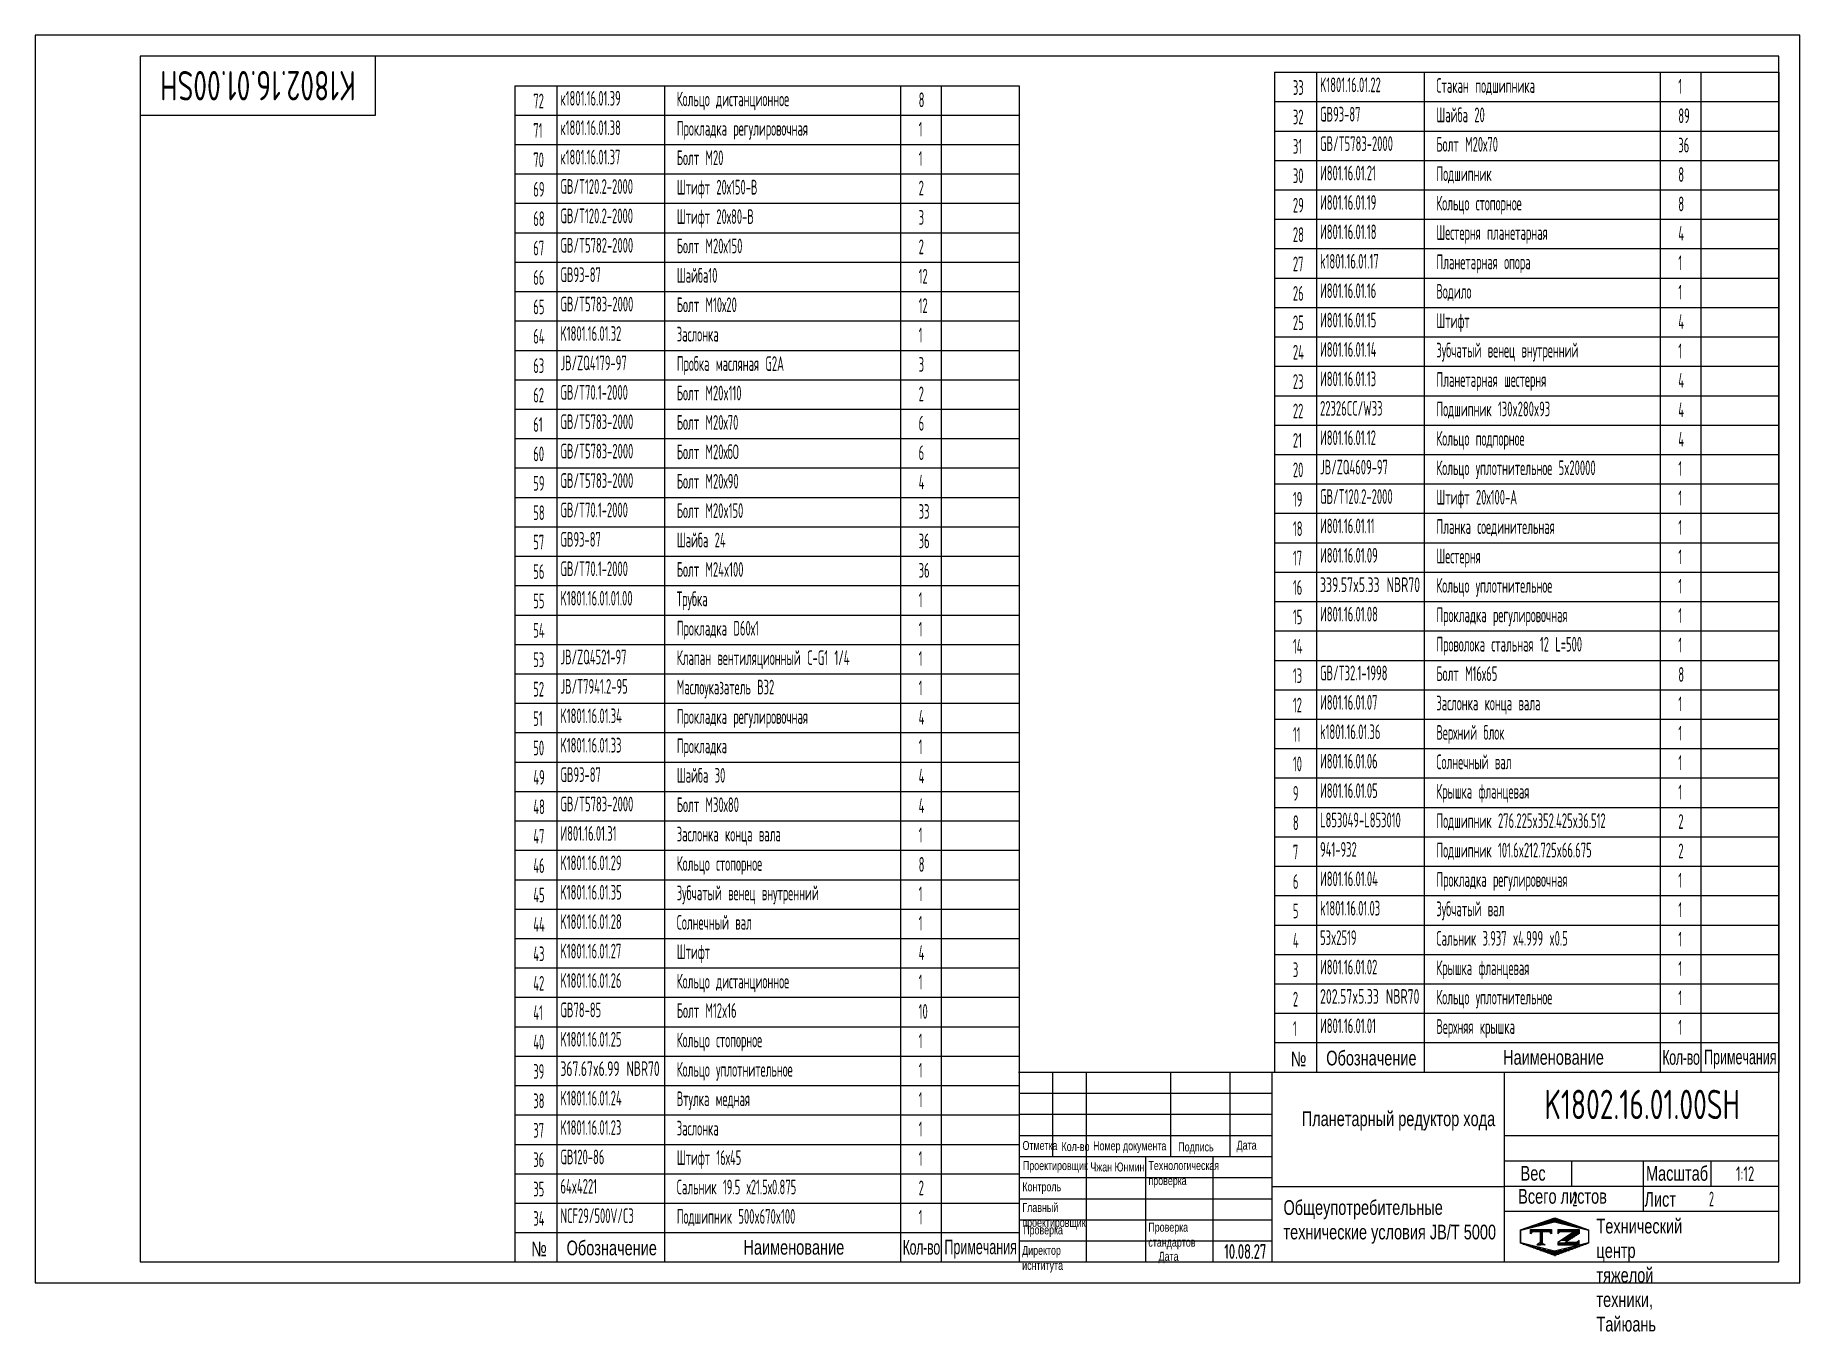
# Model space of a CAD drawing. Header units: millimetres. Extents: x 0 to 5040, y -139 to 3564.
import ezdxf
from ezdxf.enums import TextEntityAlignment as Align

# ---------------------------------------------------------------- set-up
doc = ezdxf.new("R2010")
doc.units = ezdxf.units.MM
doc.header["$LTSCALE"] = 120
doc.linetypes.add('F', pattern=[0.75, 0.5, -0.25])
doc.linetypes.add('G', pattern=[2, 1.25, -0.25, 0.25, -0.25])
for name, color, linetype in [('01', 7, 'Continuous'), ('02', 1, 'Continuous'), ('04', 2, 'F'), ('05', 4, 'G'), ('11', 3, 'Continuous'), ('THICK', 7, 'Continuous')]:
    doc.layers.add(name, color=color, linetype=linetype)
doc.styles.add('HZLIB', font='TXT.shx', dxfattribs={"width": 0.5, "height": 42})
doc.styles.get("Standard").update_dxf_attribs({"font": 'isocp', "width": 0.707, "bigfont": 'intecad.shx'})

# ---------------------------------------------------------------- blocks, each defined once
blk = doc.blocks.new('*U11', base_point=(251.96, 168.31))
at = {"layer": '01'}
for p, q in [((251.96, 168.31), (251.96, 182.31)), ((195.96, 168.31), (251.96, 168.31))]:
    blk.add_line(p, q, dxfattribs=at)
blk = doc.blocks.new('*U12')
at = {"layer": '04'}
blk.add_blockref('*U11', (0, 0), dxfattribs=at)
blk = doc.blocks.new('*U13')
at = {"layer": '01'}
for points in [[(415, 292), (25, 292)], [(25, 292), (25, 5)], [(415, 5), (415, 292)], [(25, 5), (415, 5)]]:
    blk.add_lwpolyline(points, dxfattribs=at)
at = {"layer": '02'}
for points in [[(420, 297), (0, 297)], [(0, 297), (0, 0)], [(420, 0), (420, 297)], [(0, 0), (420, 0)]]:
    blk.add_lwpolyline(points, dxfattribs=at)
blk = doc.blocks.new('*X93')
at = {"color": 0}
for p, q in [((127.06, 7.8), (132.06, 7.8)), ((127.06, 7.5), (132.06, 7.5)), ((127.06, 7.2), (127.32, 7.2)), ((127.84, 5.4), (129.64, 5.4)), ((128.3, 5.7), (130.1, 5.7)), ((128.77, 6), (130.57, 6)), ((129.23, 6.3), (131.04, 6.3)), ((129.7, 6.6), (131.51, 6.6)), ((130.16, 6.9), (131.98, 6.9)), ((130.62, 7.2), (132.06, 7.2))]:
    blk.add_line(p, q, dxfattribs=at)
blk = doc.blocks.new('*X94')
at = {"color": 0}
for p, q in [((127.06, 4.8), (132.06, 4.8)), ((127.06, 4.5), (132.06, 4.5)), ((131.84, 5.1), (132.06, 5.1))]:
    blk.add_line(p, q, dxfattribs=at)
blk = doc.blocks.new('*X92')
at = {"color": 0}
for p, q in [((122.34, 4.5), (123.72, 4.5)), ((122.82, 4.8), (123.24, 4.8))]:
    blk.add_line(p, q, dxfattribs=at)
blk = doc.blocks.new('*X91')
at = {"color": 0}
for p, q in [((120.53, 7.8), (125.53, 7.8)), ((120.53, 7.5), (125.53, 7.5)), ((120.53, 7.2), (120.79, 7.2)), ((125.27, 7.2), (125.53, 7.2))]:
    blk.add_line(p, q, dxfattribs=at)
blk = doc.blocks.new('*X90')
at = {"color": 0}
for p, q in [((119.8, 8.4), (120.72, 8.4)), ((120.66, 8.7), (121.92, 8.7)), ((121.52, 9), (123.12, 9)), ((122.38, 9.3), (124.32, 9.3)), ((123.24, 9.6), (125.52, 9.6)), ((124.1, 9.9), (128.52, 9.9)), ((124.97, 10.2), (127.67, 10.2)), ((125.83, 10.5), (126.82, 10.5)), ((127.02, 9.6), (129.37, 9.6)), ((128.22, 9.3), (130.22, 9.3)), ((129.42, 9), (131.07, 9)), ((130.62, 8.7), (131.92, 8.7)), ((131.82, 8.4), (132.77, 8.4)), ((118.22, 7.8), (118.32, 7.8)), ((118.22, 7.5), (118.27, 7.5)), ((118.22, 7.2), (118.27, 7.2)), ((118.22, 6.9), (118.27, 6.9)), ((118.22, 6.6), (118.27, 6.6)), ((118.22, 6.3), (118.27, 6.3)), ((118.22, 6), (118.27, 6)), ((118.22, 5.7), (118.27, 5.7)), ((118.22, 5.4), (118.27, 5.4)), ((118.22, 5.1), (118.27, 5.1)), ((118.22, 4.8), (118.27, 4.8)), ((118.79, 4.5), (119.42, 4.5)), ((118.94, 8.1), (119.52, 8.1)), ((119.61, 4.2), (120.62, 4.2)), ((131.92, 4.2), (132.95, 4.2)), ((133.02, 8.1), (133.62, 8.1)), ((133.12, 4.5), (133.76, 4.5)), ((134.22, 7.8), (134.32, 7.8)), ((134.27, 7.5), (134.32, 7.5)), ((134.27, 7.2), (134.32, 7.2)), ((134.27, 6.9), (134.32, 6.9)), ((134.27, 6.6), (134.32, 6.6)), ((134.27, 6.3), (134.32, 6.3)), ((134.27, 6), (134.32, 6)), ((134.27, 5.7), (134.32, 5.7)), ((134.27, 5.4), (134.32, 5.4)), ((134.27, 5.1), (134.32, 5.1)), ((134.27, 4.8), (134.32, 4.8)), ((120.43, 3.9), (121.82, 3.9)), ((121.26, 3.6), (123.02, 3.6)), ((122.08, 3.3), (124.22, 3.3)), ((122.91, 3), (125.42, 3)), ((123.73, 2.7), (128.89, 2.7)), ((124.55, 2.4), (128.07, 2.4)), ((125.38, 2.1), (127.26, 2.1)), ((126.2, 1.8), (126.45, 1.8)), ((127.12, 3), (129.7, 3)), ((128.32, 3.3), (130.51, 3.3)), ((129.52, 3.6), (131.32, 3.6)), ((130.72, 3.9), (132.14, 3.9))]:
    blk.add_line(p, q, dxfattribs=at)

msp = doc.modelspace()

# ---------------------------------------------------------------- linework, layer by layer
for p, q in [((3540, 3458.5), (3540, 602.5)), ((3540, 3458.5), (4980, 3458.5)), ((3660, 3458.5), (3660, 602.5)), ((3967.1, 3458.5), (3967.1, 602.5)), ((4641, 3458.5), (4641, 602.5)), ((4757.2, 3458.5), (4757.2, 602.5)), ((4980, 3458.5), (4980, 602.5)), ((1370.1, 3420), (1370.1, 60)), ((1370.1, 3420), (2810.1, 3420)), ((1490.1, 3420), (1490.1, 60)), ((1797.3, 3420), (1797.3, 60)), ((2471.1, 3420), (2471.1, 60)), ((2587.3, 3420), (2587.3, 60)), ((2810.1, 3420), (2810.1, 60)), ((1370.1, 3336), (2810.1, 3336)), ((3540, 3374.5), (4980, 3374.5)), ((3540, 3290.5), (4980, 3290.5)), ((1370.1, 3252), (2810.1, 3252)), ((3540, 3206.5), (4980, 3206.5)), ((1370.1, 3168), (2810.1, 3168)), ((1370.1, 3084), (2810.1, 3084)), ((3540, 3122.5), (4980, 3122.5)), ((3540, 3038.5), (4980, 3038.5)), ((1370.1, 3000), (2810.1, 3000)), ((3540, 2954.5), (4980, 2954.5)), ((1370.1, 2916), (2810.1, 2916)), ((1370.1, 2832), (2810.1, 2832)), ((3540, 2870.5), (4980, 2870.5)), ((3540, 2786.5), (4980, 2786.5)), ((1370.1, 2748), (2810.1, 2748)), ((3540, 2702.5), (4980, 2702.5)), ((1370.1, 2664), (2810.1, 2664)), ((1370.1, 2580), (2810.1, 2580)), ((3540, 2618.5), (4980, 2618.5)), ((3540, 2534.5), (4980, 2534.5)), ((1370.1, 2496), (2810.1, 2496)), ((3540, 2450.5), (4980, 2450.5)), ((1370.1, 2412), (2810.1, 2412)), ((1370.1, 2328), (2810.1, 2328)), ((3540, 2366.5), (4980, 2366.5)), ((3540, 2282.5), (4980, 2282.5)), ((1370.1, 2244), (2810.1, 2244)), ((3540, 2198.5), (4980, 2198.5)), ((1370.1, 2160), (2810.1, 2160)), ((1370.1, 2076), (2810.1, 2076)), ((3540, 2114.5), (4980, 2114.5)), ((3540, 2030.5), (4980, 2030.5)), ((1370.1, 1992), (2810.1, 1992)), ((3540, 1946.5), (4980, 1946.5)), ((1370.1, 1908), (2810.1, 1908)), ((1370.1, 1824), (2810.1, 1824)), ((1370.1, 1824), (2810.1, 1824)), ((3540, 1862.5), (4980, 1862.5)), ((3540, 1778.5), (4980, 1778.5)), ((1370.1, 1740), (2810.1, 1740)), ((3540, 1694.5), (4980, 1694.5)), ((1370.1, 1656), (2810.1, 1656)), ((1370.1, 1572), (2810.1, 1572)), ((3540, 1610.5), (4980, 1610.5)), ((3540, 1526.5), (4980, 1526.5)), ((1370.1, 1488), (2810.1, 1488)), ((3540, 1442.5), (4980, 1442.5)), ((1370.1, 1404), (2810.1, 1404)), ((1370.1, 1320), (2810.1, 1320)), ((3540, 1358.5), (4980, 1358.5)), ((3540, 1274.5), (4980, 1274.5)), ((1370.1, 1236), (2810.1, 1236)), ((1370.1, 1236), (2810.1, 1236)), ((3540, 1190.5), (4980, 1190.5)), ((1370.1, 1152), (2810.1, 1152)), ((1370.1, 1068), (2810.1, 1068)), ((3540, 1106.5), (4980, 1106.5)), ((3540, 1022.5), (4980, 1022.5)), ((1370.1, 984), (2810.1, 984)), ((3540, 938.5), (4980, 938.5)), ((1370.1, 900), (2810.1, 900)), ((1370.1, 816), (2810.1, 816)), ((3540, 854.5), (4980, 854.5)), ((3540, 770.5), (4980, 770.5)), ((1370.1, 732), (2810.1, 732)), ((3540, 686.5), (4980, 686.5)), ((1370.1, 648), (2810.1, 648)), ((1370.1, 564), (2810.1, 564)), ((3540, 602.5), (4980, 602.5)), ((1370.1, 480), (2810.1, 480)), ((1370.1, 396), (2810.1, 396)), ((1370.1, 312), (2810.1, 312)), ((1370.1, 228), (2810.1, 228)), ((1370.1, 144), (2810.1, 144)), ((1370.1, 144), (2810.1, 144))]:
    msp.add_line(p, q)
at = {"layer": 'THICK'}
for p, q in [((2808.5, 602.5), (4980, 602.5)), ((2906.5, 602.2), (2906.5, 602.5)), ((2906.6, 361.4), (2906.6, 602.5)), ((3003, 60), (3003, 602.5)), ((3244.1, 361.4), (3244.1, 602.5)), ((3412.9, 361.4), (3412.9, 602.5)), ((3533.4, 60), (3533.4, 602.5)), ((4196.4, 60), (4196.4, 602.5)), ((4980, 60), (4980, 602.5)), ((2810.1, 421.6), (3533.4, 421.6)), ((4196.4, 421.6), (4980, 421.6)), ((2810.1, 361.4), (3533.4, 361.4)), ((3171.8, 60), (3171.8, 361.4)), ((3364.6, 60), (3364.6, 361.4)), ((4196.4, 349.3), (4980, 349.3)), ((4389.3, 277), (4389.3, 349.3)), ((4594.2, 204.7), (4594.2, 349.3)), ((4787.1, 277), (4787.1, 349.3)), ((3533.4, 275.9), (4196.4, 275.9)), ((4196.4, 277), (4980, 277)), ((4196.4, 204.7), (4980, 204.7)), ((2810.1, 60), (4980, 60))]:
    msp.add_line(p, q, dxfattribs=at)
at = {"layer": 'THICK', "color": 3}
for p, q in [((2810.1, 542.2), (3533.4, 542.2)), ((2810.1, 481.9), (3533.4, 481.9)), ((2810.1, 301.1), (3533.4, 301.1)), ((2810.1, 240.8), (3533.4, 240.8)), ((2810.1, 180.5), (3533.4, 180.5)), ((4242.9, 151.7), (4340.6, 185.7)), ((4242.9, 113.8), (4242.9, 151.7)), ((4243.5, 150.9), (4339.9, 175)), ((4270.7, 140.8), (4270.7, 152.8)), ((4270.7, 152.8), (4331, 152.8)), ((4331, 152.8), (4331, 140.8)), ((4339.9, 175), (4436.4, 150.9)), ((4340.6, 185.7), (4437, 151.7)), ((4349.5, 152.8), (4349.5, 140.8)), ((4349.5, 152.8), (4409.7, 152.8)), ((4409.7, 152.8), (4409.7, 140.8)), ((4437, 151.7), (4437, 113.8)), ((2810.1, 120.3), (3533.4, 120.3)), ((4340.6, 78.2), (4242.9, 113.8)), ((4243.5, 114.8), (4243.5, 150.9)), ((4339.9, 90.6), (4243.5, 114.8)), ((4276.8, 146.8), (4270.7, 140.8)), ((4325, 146.8), (4276.8, 146.8)), ((4300.9, 116.5), (4289.2, 109.2)), ((4289.2, 109.2), (4300.9, 109.2)), ((4298.2, 146.8), (4298.2, 113.8)), ((4300.9, 146.8), (4300.9, 113.8)), ((4300.9, 116.5), (4312.6, 109.2)), ((4312.6, 109.2), (4300.9, 109.2)), ((4303.9, 146.8), (4303.9, 113.8)), ((4331, 140.8), (4325, 146.8)), ((4436.4, 114.8), (4339.9, 90.6)), ((4437, 113.8), (4340.6, 78.2)), ((4349.5, 140.8), (4355.5, 146.8)), ((4396.9, 146.8), (4349.5, 116.1)), ((4349.5, 116.1), (4349.5, 109.2)), ((4349.5, 109.2), (4409.7, 109.2)), ((4355.5, 146.8), (4396.9, 146.8)), ((4378.9, 121.1), (4369.6, 115.2)), ((4403.7, 115.2), (4369.6, 115.2)), ((4409.7, 140.9), (4378.9, 121.1)), ((4409.7, 121.2), (4403.7, 115.2)), ((4409.7, 109.2), (4409.7, 121.2)), ((4436.4, 150.9), (4436.4, 114.8))]:
    msp.add_line(p, q, dxfattribs=at)

# ---------------------------------------------------------------- block references
at = {"layer": '05', "xscale": 12, "yscale": 12, "zscale": 12}
msp.add_blockref('*U13', (0, 0), dxfattribs=at)
at = {"layer": '05', "xscale": 12, "yscale": 12}
msp.add_blockref('*U12', (972, 3336), dxfattribs=at)
at = {"layer": 'THICK', "color": 3, "xscale": 12.05485400085126, "yscale": 12.05485400085036, "zscale": 12.0548540008512}
for name in ['*X90', '*X91', '*X92', '*X93', '*X94']:
    msp.add_blockref(name, (2817.8, 57.1), dxfattribs=at)

# ---------------------------------------------------------------- texts
at = {"style": 'HZLIB', "width": 0.5}
for s, p in [('33', (3592.3, 3393.7)), ('K1801.16.01.22', (3669.9, 3401.5)), ('Стакан подшипника', (4002.2, 3399.6)), ('1', (4693.2, 3397.2)), ('72', (1422.5, 3355.2)), ('к1801.16.01.39', (1500.1, 3363.1)), ('Кольцо дистанционное', (1832.4, 3361.2)), ('8', (2523.3, 3358.7)), ('32', (3592.3, 3309.7)), ('GB93-87', (3669.9, 3317.5)), ('Шайба 20', (4002.2, 3315.6)), ('89', (4693.2, 3313.2)), ('71', (1422.5, 3271.2)), ('к1801.16.01.38', (1500.1, 3279.1)), ('Прокладка регулировочная', (1832.4, 3277.2)), ('1', (2523.3, 3274.7)), ('70', (1422.5, 3187.2)), ('к1801.16.01.37', (1500.1, 3195.1)), ('Болт M20', (1832.4, 3193.2)), ('1', (2523.3, 3190.7)), ('31', (3592.3, 3225.7)), ('GB/T5783-2000', (3669.9, 3233.5)), ('Болт М20х70', (4002.2, 3231.6)), ('36', (4693.2, 3229.2)), ('30', (3592.3, 3141.7)), ('И801.16.01.21', (3669.9, 3149.5)), ('Подшипник', (4002.2, 3147.6)), ('8', (4693.2, 3145.2)), ('69', (1422.5, 3103.2)), ('GB/T120.2-2000', (1500.1, 3111.1)), ('Штифт 20х150-В', (1832.4, 3109.2)), ('2', (2523.3, 3106.7)), ('29', (3592.3, 3057.7)), ('И801.16.01.19', (3669.9, 3065.5)), ('Кольцо стопорное', (4002.2, 3063.6)), ('8', (4693.2, 3061.2)), ('68', (1422.5, 3019.2)), ('GB/T120.2-2000', (1500.1, 3027.1)), ('Штифт 20х80-В', (1832.4, 3025.2)), ('3', (2523.3, 3022.7)), ('67', (1422.5, 2935.2)), ('GB/T5782-2000', (1500.1, 2943.1)), ('Болт М20х150', (1832.4, 2941.2)), ('2', (2523.3, 2938.7)), ('28', (3592.3, 2973.7)), ('И801.16.01.18', (3669.9, 2981.5)), ('Шестерня планетарная', (4002.2, 2979.6)), ('4', (4693.2, 2977.2)), ('27', (3592.3, 2889.7)), ('k1801.16.01.17', (3669.9, 2897.5)), ('Планетарная опора', (4002.2, 2895.6)), ('1', (4693.2, 2893.2)), ('66', (1422.5, 2851.2)), ('GB93-87', (1500.1, 2859.1)), ('Шайба10', (1832.4, 2857.2)), ('12', (2523.3, 2854.7)), ('26', (3592.3, 2805.7)), ('И801.16.01.16', (3669.9, 2813.5)), ('Водило', (4002.2, 2811.6)), ('1', (4693.2, 2809.2)), ('65', (1422.5, 2767.2)), ('GB/T5783-2000', (1500.1, 2775.1)), ('Болт М10х20', (1832.4, 2773.2)), ('12', (2523.3, 2770.7)), ('64', (1422.5, 2683.2)), ('K1801.16.01.32', (1500.1, 2691.1)), ('Заслонка', (1832.4, 2689.2)), ('1', (2523.3, 2686.7)), ('25', (3592.3, 2721.7)), ('И801.16.01.15', (3669.9, 2729.5)), ('Штифт', (4002.2, 2727.6)), ('4', (4693.2, 2725.2)), ('24', (3592.3, 2637.7)), ('И801.16.01.14', (3669.9, 2645.5)), ('Зубчатый венец внутренний', (4002.2, 2643.6)), ('1', (4693.2, 2641.2)), ('63', (1422.5, 2599.2)), ('JB/ZQ4179-97', (1500.1, 2607.1)), ('Пробка масляная G2A', (1832.4, 2605.2)), ('3', (2523.3, 2602.7)), ('23', (3592.3, 2553.7)), ('И801.16.01.13', (3669.9, 2561.5)), ('Планетарная шестерня', (4002.2, 2559.6)), ('4', (4693.2, 2557.2)), ('62', (1422.5, 2515.2)), ('GB/T70.1-2000', (1500.1, 2523.1)), ('Болт M20x110', (1832.4, 2521.2)), ('2', (2523.3, 2518.7)), ('61', (1422.5, 2431.2)), ('GB/T5783-2000', (1500.1, 2439.1)), ('Болт М20х70', (1832.4, 2437.2)), ('6', (2523.3, 2434.7)), ('22', (3592.3, 2469.7)), ('22326CC/W33', (3669.9, 2477.5)), ('Подшипник 130x280x93', (4002.2, 2475.6)), ('4', (4693.2, 2473.2)), ('21', (3592.3, 2385.7)), ('И801.16.01.12', (3669.9, 2393.5)), ('Кольцо подпорное', (4002.2, 2391.6)), ('4', (4693.2, 2389.2)), ('60', (1422.5, 2347.2)), ('GB/T5783-2000', (1500.1, 2355.1)), ('Болт М20хбО', (1832.4, 2353.2)), ('6', (2523.3, 2350.7)), ('20', (3592.3, 2301.7)), ('JB/ZQ4609-97', (3669.9, 2309.5)), ('Кольцо уплотнительное 5x20000', (4002.2, 2307.6)), ('1', (4693.2, 2305.2)), ('59', (1422.5, 2263.2)), ('GB/T5783-2000', (1500.1, 2271.1)), ('Болт М20х90', (1832.4, 2269.2)), ('4', (2523.3, 2266.7)), ('58', (1422.5, 2179.2)), ('GB/T70.1-2000', (1500.1, 2187.1)), ('Болт M20x150', (1832.4, 2185.2)), ('33', (2523.3, 2182.7)), ('19', (3592.3, 2217.7)), ('GB/T120.2-2000', (3669.9, 2225.5)), ('Штифт 20х100-А', (4002.2, 2223.6)), ('1', (4693.2, 2221.2)), ('18', (3592.3, 2133.7)), ('И801.16.01.11', (3669.9, 2141.5)), ('Планка соединительная', (4002.2, 2139.6)), ('1', (4693.2, 2137.2)), ('57', (1422.5, 2095.2)), ('GB93-87', (1500.1, 2103.1)), ('Шайба 24', (1832.4, 2101.2)), ('36', (2523.3, 2098.7)), ('17', (3592.3, 2049.7)), ('И801.16.01.09', (3669.9, 2057.5)), ('Шестерня', (4002.2, 2055.6)), ('1', (4693.2, 2053.2)), ('56', (1422.5, 2011.2)), ('GB/T70.1-2000', (1500.1, 2019.1)), ('Болт M24x100', (1832.4, 2017.2)), ('36', (2523.3, 2014.7)), ('55', (1422.5, 1927.2)), ('K1801.16.01.01.00', (1500.1, 1935.1)), ('Трубка', (1832.4, 1933.2)), ('1', (2523.3, 1930.7)), ('16', (3592.3, 1965.7)), ('Кольцо уплотнительное', (4002.2, 1971.6)), ('1', (4693.2, 1969.2)), ('15', (3592.3, 1881.7)), ('И801.16.01.08', (3669.9, 1889.5)), ('Прокладка регулировочная', (4002.2, 1887.6)), ('1', (4693.2, 1885.2)), ('54', (1422.5, 1843.2)), ('Прокладка D60х1', (1832.4, 1849.2)), ('1', (2523.3, 1846.7)), ('14', (3592.3, 1797.7)), ('Проволока стальная 12 L=500', (4002.2, 1803.6)), ('1', (4693.2, 1801.2)), ('53', (1422.5, 1759.2)), ('JB/ZQ4521-97', (1500.1, 1767.1)), ('Клапан вентиляционный C-G1 1/4', (1832.4, 1765.2)), ('1', (2523.3, 1762.7)), ('52', (1422.5, 1675.2)), ('JB/T7941.2-95', (1500.1, 1683.1)), ('Маслоуказатель В32', (1832.4, 1681.2)), ('1', (2523.3, 1678.7)), ('13', (3592.3, 1713.7)), ('GB/T32.1-1998', (3669.9, 1721.5)), ('Болт M16х65', (4002.2, 1719.6)), ('8', (4693.2, 1717.2)), ('12', (3592.3, 1629.7)), ('И801.16.01.07', (3669.9, 1637.5)), ('Заслонка конца вала', (4002.2, 1635.6)), ('1', (4693.2, 1633.2)), ('51', (1422.5, 1591.2)), ('K1801.16.01.34', (1500.1, 1599.1)), ('Прокладка регулировочная', (1832.4, 1597.2)), ('4', (2523.3, 1594.7)), ('11', (3592.3, 1545.7)), ('k1801.16.01.36', (3669.9, 1553.5)), ('Верхний блок', (4002.2, 1551.6)), ('1', (4693.2, 1549.2)), ('50', (1422.5, 1507.2)), ('K1801.16.01.33', (1500.1, 1515.1)), ('Прокладка', (1832.4, 1513.2)), ('1', (2523.3, 1510.7)), ('49', (1422.5, 1423.2)), ('GB93-87', (1500.1, 1431.1)), ('Шайба 30', (1832.4, 1429.2)), ('4', (2523.3, 1426.7)), ('10', (3592.3, 1461.7)), ('И801.16.01.06', (3669.9, 1469.5)), ('Солнечный вал', (4002.2, 1467.6)), ('1', (4693.2, 1465.2)), ('9', (3592.3, 1377.7)), ('И801.16.01.05', (3669.9, 1385.5)), ('Крышка фланцевая ', (4002.2, 1383.6)), ('1', (4693.2, 1381.2)), ('48', (1422.5, 1339.2)), ('GB/T5783-2000', (1500.1, 1347.1)), ('Болт М30х80', (1832.4, 1345.2)), ('4', (2523.3, 1342.7)), ('8', (3592.3, 1293.7)), ('L853049-L853010', (3669.9, 1301.5)), ('Подшипник 276.225x352.425x36.512', (4002.2, 1299.6)), ('2', (4693.2, 1297.2)), ('47', (1422.5, 1255.2)), ('И801.16.01.31', (1500.1, 1263.1)), ('Заслонка конца вала', (1832.4, 1261.2)), ('1', (2523.3, 1258.7)), ('46', (1422.5, 1171.2)), ('K1801.16.01.29', (1500.1, 1179.1)), ('Кольцо стопорное', (1832.4, 1177.2)), ('8', (2523.3, 1174.7)), ('7', (3592.3, 1209.7)), ('941-932', (3669.9, 1217.5)), ('Подшипник 101.6x212.725x66.675', (4002.2, 1215.6)), ('2', (4693.2, 1213.2)), ('6', (3592.3, 1125.7)), ('И801.16.01.04', (3669.9, 1133.5)), ('Прокладка регулировочная', (4002.2, 1131.6)), ('1', (4693.2, 1129.2)), ('45', (1422.5, 1087.2)), ('K1801.16.01.35', (1500.1, 1095.1)), ('Зубчатый венец внутренний', (1832.4, 1093.2)), ('1', (2523.3, 1090.7)), ('5', (3592.3, 1041.7)), ('k1801.16.01.03', (3669.9, 1049.5)), ('Зубчатый вал', (4002.2, 1047.6)), ('1', (4693.2, 1045.2)), ('44', (1422.5, 1003.2)), ('K1801.16.01.28', (1500.1, 1011.1)), ('Солнечный вал ', (1832.4, 1009.2)), ('1', (2523.3, 1006.7)), ('43', (1422.5, 919.2)), ('K1801.16.01.27', (1500.1, 927.1)), ('Штифт', (1832.4, 925.2)), ('4', (2523.3, 922.7)), ('4', (3592.3, 957.7)), ('53x2519', (3669.9, 965.5)), ('Сальник 3.937 x4.999 x0.5', (4002.2, 963.6)), ('1', (4693.2, 961.2)), ('3', (3592.3, 873.7)), ('И801.16.01.02', (3669.9, 881.5)), ('Крышка фланцевая', (4002.2, 879.6)), ('1', (4693.2, 877.2)), ('42', (1422.5, 835.2)), ('K1801.16.01.26', (1500.1, 843.1)), ('Кольцо дистанционное', (1832.4, 841.2)), ('1', (2523.3, 838.7)), ('2', (3592.3, 789.7)), ('Кольцо уплотнительное', (4002.2, 795.6)), ('1', (4693.2, 793.2)), ('41', (1422.5, 751.2)), ('GB78-85', (1500.1, 759.1)), ('Болт M12x16', (1832.4, 757.2)), ('10', (2523.3, 754.7)), ('40', (1422.5, 667.2)), ('K1801.16.01.25', (1500.1, 675.1)), ('Кольцо стопорное', (1832.4, 673.2)), ('1', (2523.3, 670.7)), ('1', (3592.3, 705.7)), ('И801.16.01.01', (3669.9, 713.5)), ('Верхняя крышка', (4002.2, 711.6)), ('1', (4693.2, 709.2)), ('39', (1422.5, 583.2)), ('Кольцо уплотнительное', (1832.4, 589.2)), ('1', (2523.3, 586.7)), ('38', (1422.5, 499.2)), ('K1801.16.01.24', (1500.1, 507.1)), ('Втулка медная', (1832.4, 505.2)), ('1', (2523.3, 502.7)), ('37', (1422.5, 415.2)), ('K1801.16.01.23', (1500.1, 423.1)), ('Заслонка', (1832.4, 421.2)), ('1', (2523.3, 418.7)), ('36', (1422.5, 331.2)), ('GB120-86', (1500.1, 339.1)), ('Штифт 16х45', (1832.4, 337.2)), ('1', (2523.3, 334.7)), ('35', (1422.5, 247.2)), ('64x4221', (1500.1, 255.1)), ('Сальник 19.5 х21.5х0.875', (1832.4, 253.2)), ('2', (2523.3, 250.7)), ('34', (1422.5, 163.2)), ('NCF29/500V/C3', (1500.1, 171.1)), ('Подшипник 500x670x100', (1832.4, 169.2)), ('1', (2523.3, 166.7))]:
    msp.add_text(s, height=42, dxfattribs=at).set_placement(p)
at = {"style": 'HZLIB'}
for s, width, p, p2 in [('339.57x5.33 NBR70', 0.448296, (3669.9, 1973.5), (3955.5, 1973.5)), ('202.57x5.33 NBR70', 0.450421, (3669.9, 797.5), (3953.7, 797.5)), ('367.67x6.99 NBR70', 0.444979, (1500.1, 591.1), (1783.5, 591.1))]:
    msp.add_text(s, height=42, dxfattribs=dict(at, width=width)).set_placement(p, p2, align=Align.FIT)
at = {"layer": '01', "attachment_point": 1}
for s, insert, char_height in [('{\\fArial|b0|i0|c204|p34;Отметка}', (2820, 405.6), 25.704), ('{\\fArial|b0|i0|c204|p34;Номер документа}', (3021.7, 404.6), 25.704), ('{\\fArial|b0|i0|c204|p34;Дата}', (3431.6, 406.6), 25.704), ('{\\fArial|b0|i0|c204|p34;Кол-во}', (2931.4, 402.6), 25.704), ('{\\fArial|b0|i0|c204|p34;Подпись}', (3264.9, 401.6), 25.704), ('{\\fArial|b0|i0|c204|p34;Проектировщик}', (2821.1, 348.2), 25.704), ('{\\fArial|b0|i0|c204|p34;\\C3;Чжан Юнмин}', (3013.8, 344.2), 25.704), ('{\\fArial|b0|i0|c204|p34;Технологическая\\Pпроверка}', (3179.7, 348.4), 25.704), ('{\\fArial|b0|i0|c204|p34;Вес}', (4242.7, 334.3), 41.983), ('{\\fArial|b0|i0|c204|p34;Контроль}', (2819.6, 287.6), 25.704), ('{\\fArial|b0|i0|c204|p34;Главный\\Pпроектировщик}', (2819.4, 228.5), 25.704), ('{\\fArial|b0|i0|c204|p34;Проверка}', (2821.9, 164.5), 25.704), ('{\\fArial|b0|i0|c204|p34;Проверка\\Pстандартов}', (3179.4, 172.2), 25.704), ('{\\fArial|b0|i0|c204|p34;Директор\\Pиснтитута}', (2819, 106.1), 25.704), ('{\\fArial|b0|i0|c204|p34;Дата}', (3208.6, 89), 25.704)]:
    msp.add_mtext(s, dxfattribs=dict(at, insert=insert, char_height=char_height))
at = {"layer": '01', "insert": (4459.4, 183.4), "char_height": 41.983, "width": 1.973, "attachment_point": 1}
msp.add_mtext('{\\fArial|b0|i0|c204|p34;Технический центр\\Pтяжелой техники, Тайюань}', dxfattribs=at)
at = {"layer": '05', "char_height": 42, "attachment_point": 1}
for s, insert in [('{\\fArial|b0|i0|c204|p34;\\C0;№}', (3586.3, 661)), ('{\\fArial|b0|i0|c204|p34;\\C0;Обозначение}', (3687.6, 663.5)), ('{\\fArial|b0|i0|c204|p34;\\C0;Наименование}', (4192.7, 665.5)), ('{\\fArial|b0|i0|c204|p34;\\W0.607;\\T0.95;\\C0;Кол-во}', (4647.6, 665.4)), ('{\\fArial|b0|i0|c204|p34;\\W0.607;\\C0;Примечания}', (4766.9, 666.6)), ('{\\fArial|b0|i0|c204|p34;\\C3;Планетарный редуктор хода}', (3617.6, 490.1)), ('{\\fArial|b0|i0|c204|p34;\\C0;Масштаб}', (4600.9, 334.1)), ('{\\fArial|b0|i0|c204|p34;\\C0;Всего листов}', (4235.8, 268.5)), ('{\\fArial|b0|i0|c204|p34;\\C0;Лист}', (4596.4, 260)), ('{\\fArial|b0|i0|c204|p34;\\C0;Общеупотребительные\\Pтехнические условия \\fArial|b0|i0|c0|p34;JB/T 5000}', (3565.4, 236.6)), ('{\\fArial|b0|i0|c204|p34;\\C0;№}', (1416.5, 118.5)), ('{\\fArial|b0|i0|c204|p34;\\C0;Обозначение}', (1517.7, 121.1)), ('{\\fArial|b0|i0|c204|p34;\\C0;Наименование}', (2022.8, 123)), ('{\\fArial|b0|i0|c204|p34;\\W0.607;\\T0.95;\\C0;Кол-во}', (2477.7, 123)), ('{\\fArial|b0|i0|c204|p34;\\W0.607;\\C0;Примечания}', (2597, 124.1))]:
    msp.add_mtext(s, dxfattribs=dict(at, insert=insert))
at = {"layer": '11', "width": 0.695901}
msp.add_text('K1802.16.01.00SH', height=84, rotation=180, dxfattribs=at).set_placement((915.3, 3462), (356.7, 3462), align=Align.FIT)
at = {"layer": '11'}
for s, height, width, p, p2 in [('K1802.16.01.00SH', 84, 0.695901, (4310.7, 468), (4869.3, 468)), ('1:12', 42, 0.651478, (4857.9, 291), (4910.1, 291)), ('2', 42, 0.562593, (4390.8, 219), (4405.2, 219)), ('2', 42, 0.562593, (4780.8, 219), (4795.2, 219)), ('10.08.27', 42, 0.642055, (3396, 69), (3516, 69)), ('10.08.27', 41.98, 0.642055, (3396.6, 69), (3516.6, 69))]:
    msp.add_text(s, height=height, dxfattribs=dict(at, width=width)).set_placement(p, p2, align=Align.FIT)

doc.saveas('drawing.dxf')
